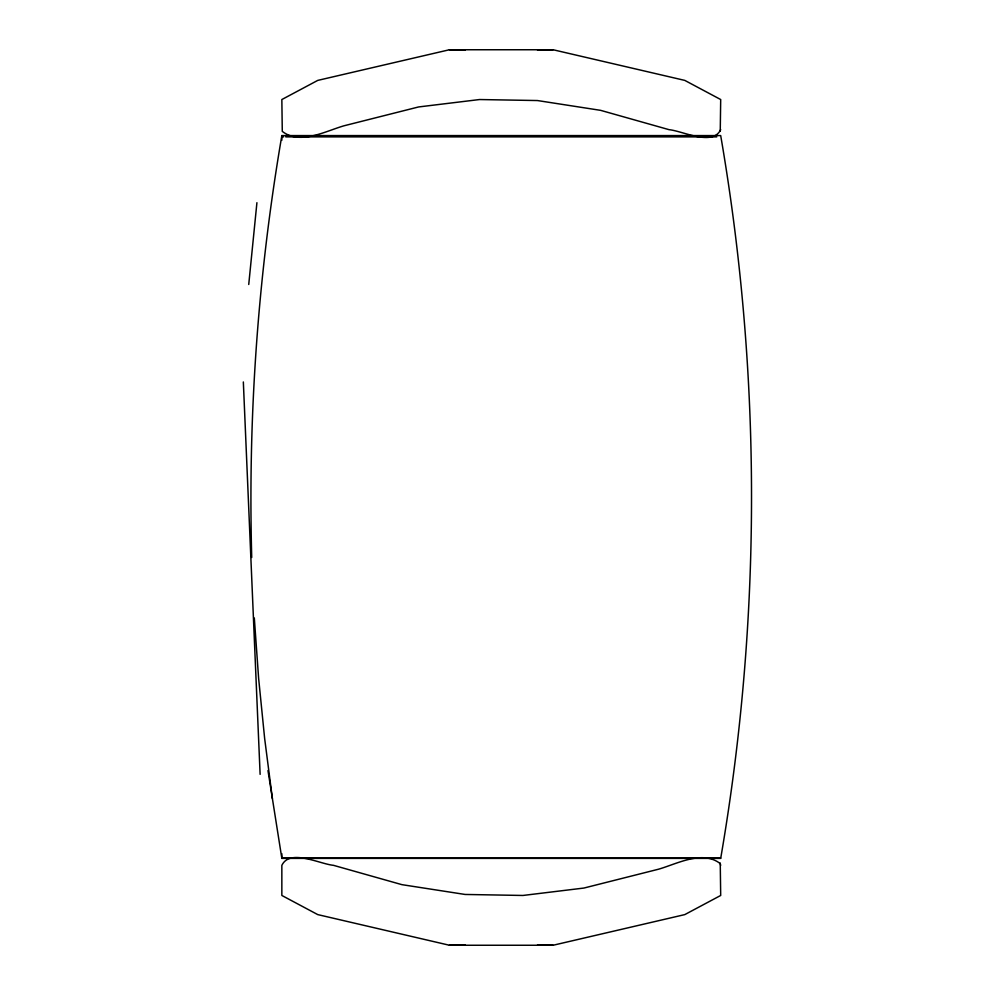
<?xml version="1.0" encoding="UTF-8"?>
<svg xmlns="http://www.w3.org/2000/svg" width="995" height="995" viewBox="0 0 995 995"><rect width="100%" height="100%" fill="white"/><g stroke="black" fill="none" stroke-linecap="round" stroke-linejoin="round"><path stroke-width="1.49" d="M248.738 284.483L256.921 202.694M267.966 770.553L281.846 858.386L720.691 858.386C761.797 619.761 761.797 374.207 720.691 135.581L281.846 135.581C257.979 274.794 247.879 416.32 251.723 557.498M720.691 129.636C712.582 146.576 683.092 131.054 669.063 129.673L600.619 110.345L537.437 100.545L479.59 99.537L418.609 106.95L343.947 125.805C325.278 131.216 299.955 145.208 282.281 131.377L281.846 99.537L317.753 80.396L449.429 49.75L553.108 49.75L684.784 80.396L720.691 99.537L720.243 131.377M720.691 865.327L720.243 863.623C702.582 849.792 677.247 863.784 658.59 869.195L583.916 888.05L522.935 895.463L465.1 894.455L401.918 884.654L333.474 865.327C319.432 863.946 289.955 848.424 281.846 865.364L281.846 895.463L317.753 914.604L449.429 945.25L553.108 945.25L684.784 914.604L720.691 895.463L720.243 863.075M537.549 50.247L553.108 49.75M449.864 945.25L464.988 944.752M449.429 945.25L464.677 944.752M281.846 136.875L283.6 136.875M285.776 136.875L716.761 136.875M281.846 858.125L720.691 858.125M449.429 49.75L464.988 50.247M537.549 944.752L553.108 945.25M272.394 798.599L264.658 738.576L258.625 678.341L254.31 617.97M243.34 381.956L260.118 774.359M281.846 135.581L281.846 140.245M281.846 853.722L281.846 858.386"/></g></svg>
